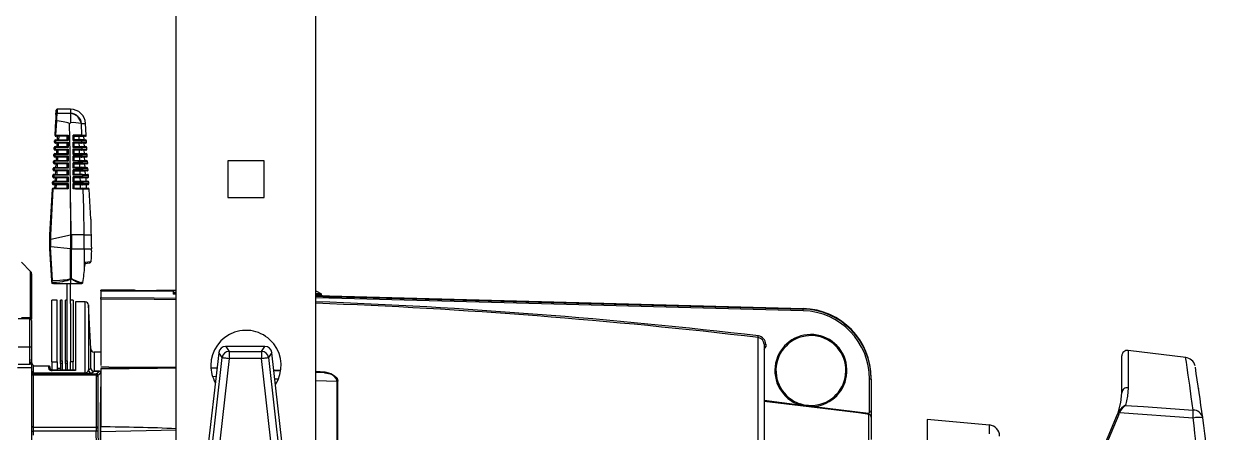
# Model space of a CAD drawing. Extents: x 6 to 134, y 1 to 99.
# Drawn here: x 97.91 to 108.58, y 47.44 to 51.1 of the extents above; entities that cross this region are included whole.
import ezdxf

# ---------------------------------------------------------------- set-up
doc = ezdxf.new("R2010")
doc.units = 0
doc.header["$MEASUREMENT"] = 0
doc.layers.add('OBJECT', color=7, linetype='CONTINUOUS')

msp = doc.modelspace()

# ---------------------------------------------------------------- linework, layer by layer
at = {"layer": 'OBJECT'}
for p, q in [((99.278, 44.497), (99.278, 53.47)), ((100.528, 44.497), (100.528, 53.47)), ((98.332, 50.298), (98.211, 50.298)), ((98.332, 50.335), (98.213, 50.335)), ((98.332, 50.335), (98.332, 50.298)), ((98.332, 50.298), (98.332, 50.214)), ((98.332, 50.298), (98.332, 50.298)), ((98.198, 50.23), (98.192, 50.103)), ((98.201, 50.104), (98.208, 50.232)), ((98.208, 50.232), (98.208, 50.232)), ((98.332, 50.214), (98.323, 50.205)), ((98.426, 50.207), (98.43, 50.206)), ((98.433, 50.103), (98.43, 50.206)), ((98.473, 50.103), (98.467, 50.207)), ((98.188, 50.041), (98.189, 50.053)), ((98.311, 50.055), (98.198, 50.054)), ((98.198, 50.054), (98.198, 50.042)), ((98.199, 50.062), (98.302, 50.063)), ((98.201, 50.104), (98.311, 50.103)), ((98.302, 50.092), (98.202, 50.093)), ((98.215, 50.063), (98.216, 50.092)), ((98.226, 50.092), (98.224, 50.063)), ((98.302, 50.063), (98.302, 50.092)), ((98.311, 50.103), (98.311, 50.055)), ((98.362, 50.093), (98.362, 50.063)), ((98.409, 50.063), (98.408, 50.092)), ((98.434, 50.041), (98.434, 50.053)), ((98.448, 50.092), (98.45, 50.063)), ((98.476, 50.041), (98.475, 50.053)), ((98.185, 49.979), (98.186, 49.991)), ((98.192, 49.938), (98.302, 49.939)), ((98.311, 49.993), (98.195, 49.992)), ((98.195, 49.992), (98.195, 49.98)), ((98.195, 49.98), (98.311, 49.979)), ((98.302, 49.968), (98.195, 49.969)), ((98.196, 50), (98.302, 50.001)), ((98.198, 50.042), (98.311, 50.041)), ((98.302, 50.03), (98.198, 50.031)), ((98.208, 49.939), (98.21, 49.968)), ((98.211, 50.001), (98.213, 50.03)), ((98.219, 49.968), (98.217, 49.939)), ((98.222, 50.03), (98.221, 50.001)), ((98.302, 50.001), (98.302, 50.03)), ((98.302, 49.939), (98.302, 49.968)), ((98.311, 50.041), (98.311, 49.993)), ((98.311, 49.979), (98.311, 49.931)), ((98.362, 50.031), (98.362, 50.001)), ((98.362, 49.969), (98.362, 49.939)), ((98.411, 50.001), (98.41, 50.03)), ((98.413, 49.939), (98.412, 49.968)), ((98.436, 49.979), (98.436, 49.991)), ((98.451, 50.03), (98.453, 50.001)), ((98.456, 49.938), (98.455, 49.969)), ((98.479, 49.979), (98.479, 49.991)), ((98.179, 49.855), (98.179, 49.867)), ((98.182, 49.917), (98.182, 49.929)), ((98.189, 49.868), (98.188, 49.856)), ((98.188, 49.856), (98.311, 49.855)), ((98.302, 49.844), (98.188, 49.845)), ((98.189, 49.876), (98.302, 49.877)), ((98.311, 49.869), (98.189, 49.868)), ((98.192, 49.93), (98.191, 49.918)), ((98.191, 49.918), (98.311, 49.917)), ((98.311, 49.931), (98.192, 49.93)), ((98.302, 49.906), (98.192, 49.907)), ((98.201, 49.814), (98.203, 49.844)), ((98.205, 49.877), (98.206, 49.906)), ((98.212, 49.844), (98.211, 49.815)), ((98.216, 49.906), (98.214, 49.877)), ((98.302, 49.877), (98.302, 49.906)), ((98.302, 49.815), (98.302, 49.844)), ((98.311, 49.917), (98.311, 49.869)), ((98.311, 49.855), (98.311, 49.807)), ((98.355, 49.869), (98.355, 49.917)), ((98.362, 49.907), (98.362, 49.877)), ((98.362, 49.845), (98.362, 49.815)), ((98.414, 49.877), (98.414, 49.906)), ((98.416, 49.815), (98.415, 49.844)), ((98.438, 49.917), (98.437, 49.929)), ((98.44, 49.855), (98.439, 49.867)), ((98.46, 49.876), (98.458, 49.907)), ((98.463, 49.814), (98.461, 49.845)), ((98.482, 49.917), (98.482, 49.929)), ((98.486, 49.855), (98.485, 49.867)), ((100.067, 49.874), (99.739, 49.874)), ((99.739, 49.874), (99.739, 49.546)), ((100.067, 49.546), (100.067, 49.874)), ((98.172, 49.731), (98.173, 49.743)), ((98.175, 49.793), (98.176, 49.805)), ((98.182, 49.744), (98.181, 49.732)), ((98.181, 49.732), (98.311, 49.731)), ((98.311, 49.745), (98.182, 49.744)), ((98.183, 49.752), (98.302, 49.753)), ((98.311, 49.807), (98.185, 49.806)), ((98.185, 49.806), (98.185, 49.794)), ((98.185, 49.794), (98.311, 49.793)), ((98.302, 49.782), (98.185, 49.783)), ((98.186, 49.814), (98.302, 49.815)), ((98.198, 49.752), (98.2, 49.783)), ((98.209, 49.782), (98.208, 49.753)), ((98.302, 49.753), (98.302, 49.782)), ((98.311, 49.793), (98.311, 49.745)), ((98.311, 49.731), (98.311, 49.683)), ((98.362, 49.782), (98.362, 49.753)), ((98.418, 49.753), (98.417, 49.782)), ((98.441, 49.793), (98.441, 49.805)), ((98.443, 49.731), (98.442, 49.743)), ((98.466, 49.752), (98.464, 49.783)), ((98.489, 49.793), (98.488, 49.805)), ((98.492, 49.731), (98.492, 49.743)), ((98.166, 49.619), (98.144, 49.21)), ((98.154, 49.211), (98.176, 49.619)), ((98.169, 49.669), (98.169, 49.681)), ((98.176, 49.628), (98.302, 49.629)), ((98.311, 49.621), (98.176, 49.619)), ((98.179, 49.682), (98.178, 49.67)), ((98.178, 49.67), (98.311, 49.669)), ((98.179, 49.69), (98.302, 49.691)), ((98.311, 49.683), (98.179, 49.682)), ((98.302, 49.658), (98.179, 49.659)), ((98.302, 49.72), (98.182, 49.721)), ((98.192, 49.628), (98.193, 49.659)), ((98.195, 49.69), (98.196, 49.721)), ((98.203, 49.658), (98.201, 49.628)), ((98.206, 49.72), (98.204, 49.691)), ((98.302, 49.691), (98.302, 49.72)), ((98.302, 49.629), (98.302, 49.658)), ((98.311, 49.669), (98.311, 49.621)), ((98.362, 49.72), (98.362, 49.691)), ((98.362, 49.658), (98.362, 49.629)), ((98.42, 49.691), (98.419, 49.72)), ((98.422, 49.629), (98.421, 49.658)), ((98.444, 49.669), (98.444, 49.681)), ((98.468, 49.721), (98.469, 49.69)), ((98.471, 49.659), (98.473, 49.628)), ((98.495, 49.669), (98.495, 49.681)), ((98.512, 49.351), (98.498, 49.619)), ((99.739, 49.546), (100.067, 49.546)), ((98.332, 49.499), (98.332, 49.21)), ((98.144, 49.21), (98.144, 49.171)), ((98.144, 49.21), (98.144, 49.21)), ((98.154, 49.171), (98.154, 49.211)), ((98.154, 49.171), (98.33, 49.21)), ((98.33, 49.21), (98.33, 49.085)), ((98.334, 49.085), (98.334, 49.21)), ((98.334, 49.21), (98.339, 49.21)), ((98.339, 49.21), (98.339, 49.085)), ((98.455, 49.086), (98.455, 49.21)), ((98.455, 49.21), (98.455, 49.21)), ((98.455, 49.21), (98.515, 49.21)), ((98.144, 49.171), (98.144, 49.093)), ((98.144, 49.093), (98.144, 49.085)), ((98.169, 48.801), (98.153, 49.104)), ((98.154, 49.104), (98.154, 49.171)), ((98.33, 49.085), (98.154, 49.104)), ((98.456, 49.085), (98.455, 49.086)), ((98.144, 49.085), (98.16, 48.797)), ((98.331, 48.819), (98.331, 49.085)), ((98.331, 49.085), (98.333, 49.085)), ((98.333, 49.085), (98.333, 48.819)), ((98.339, 49.085), (98.334, 49.085)), ((98.458, 48.926), (98.456, 49.085)), ((98.456, 49.085), (98.518, 49.085)), ((98.518, 49.067), (98.518, 49.067)), ((97.974, 48.883), (97.892, 48.966)), ((97.974, 48.469), (97.974, 48.883)), ((98.459, 48.944), (98.458, 48.926)), ((98.458, 48.926), (98.458, 48.926)), ((98.459, 48.944), (98.459, 48.944)), ((98.513, 48.969), (98.513, 48.969)), ((97.983, 48.862), (97.983, 48.487)), ((98.18, 48.775), (98.171, 48.775)), ((98.18, 48.775), (98.332, 48.775)), ((98.302, 48.594), (98.302, 48.775)), ((98.332, 48.816), (98.332, 48.775)), ((98.332, 48.775), (98.424, 48.775)), ((98.332, 48.594), (98.332, 48.775)), ((98.341, 48.819), (98.333, 48.819)), ((98.424, 48.775), (98.433, 48.775)), ((98.442, 48.784), (98.431, 48.783)), ((98.603, 48.71), (98.603, 48.715)), ((98.603, 48.71), (99.25, 48.706)), ((98.603, 48.71), (98.603, 48.648)), ((99.278, 48.708), (99.25, 48.706)), ((99.25, 48.706), (99.25, 48.679)), ((99.278, 48.678), (99.25, 48.679)), ((99.26, 48.693), (99.278, 48.694)), ((99.26, 48.693), (99.278, 48.693)), ((100.577, 48.681), (100.528, 48.681)), ((100.574, 48.672), (100.528, 48.672)), ((100.528, 48.66), (100.652, 48.656)), ((104.894, 48.549), (100.652, 48.661)), ((100.652, 48.656), (100.652, 48.661)), ((98.212, 48.625), (98.164, 48.625)), ((98.164, 48.073), (98.164, 48.625)), ((98.212, 48.073), (98.212, 48.625)), ((98.257, 48.625), (98.242, 48.625)), ((98.242, 48.082), (98.242, 48.625)), ((98.257, 48.082), (98.257, 48.625)), ((98.302, 48.625), (98.287, 48.625)), ((98.287, 48.082), (98.287, 48.625)), ((98.302, 48.082), (98.302, 48.594)), ((98.356, 48.625), (98.332, 48.625)), ((98.332, 48.594), (98.332, 48.073)), ((98.356, 48.625), (98.356, 48.073)), ((98.463, 48.61), (98.377, 48.61)), ((98.377, 48.61), (98.377, 47.994)), ((98.463, 47.976), (98.463, 48.61)), ((98.514, 48.188), (98.493, 48.582)), ((98.493, 48.582), (98.493, 48.001)), ((98.603, 48.634), (98.603, 48.648)), ((98.603, 48.634), (98.603, 48.039)), ((100.651, 48.642), (100.528, 48.646)), ((104.894, 48.531), (100.651, 48.642)), ((97.968, 48.457), (97.863, 48.457)), ((97.968, 48.203), (97.968, 48.457)), ((97.983, 48.487), (97.983, 48.454)), ((104.894, 48.545), (104.894, 48.549)), ((97.983, 48.442), (97.983, 48.202)), ((104.49, 46.308), (104.49, 48.29)), ((97.968, 48.203), (97.863, 48.203)), ((97.968, 48.049), (97.968, 48.203)), ((97.983, 48.202), (97.983, 48.113)), ((98.514, 48.016), (98.514, 48.188)), ((98.603, 48.16), (98.544, 48.16)), ((98.544, 48.16), (98.544, 47.989)), ((99.659, 48.154), (99.53, 47.023)), ((99.659, 48.154), (99.531, 47.034)), ((99.659, 48.157), (99.659, 48.156)), ((99.69, 48.111), (99.659, 48.156)), ((99.659, 48.154), (99.659, 48.154)), ((100.073, 48.211), (99.721, 48.211)), ((99.722, 48.21), (99.752, 48.167)), ((100.072, 48.21), (99.722, 48.21)), ((99.752, 48.167), (100.042, 48.167)), ((99.752, 48.167), (99.752, 48.104)), ((100.042, 48.167), (100.072, 48.21)), ((100.042, 48.167), (100.042, 48.104)), ((100.135, 48.156), (100.104, 48.111)), ((100.135, 48.156), (100.135, 48.157)), ((100.263, 47.034), (100.135, 48.154)), ((100.264, 47.023), (100.135, 48.154)), ((100.135, 48.154), (100.135, 48.154)), ((104.543, 48.23), (104.543, 46.319)), ((104.558, 48.23), (104.558, 48.208)), ((107.748, 47.796), (107.748, 48.126)), ((108.32, 48.112), (107.804, 48.176)), ((107.804, 48.176), (107.804, 47.84)), ((97.857, 48.022), (97.983, 48.022)), ((97.968, 48.049), (97.863, 48.049)), ((97.983, 48.113), (97.983, 48.022)), ((97.983, 48.022), (97.983, 47.334)), ((97.998, 48.04), (97.998, 48.035)), ((97.998, 48.035), (97.998, 47.976)), ((98.136, 48.035), (97.998, 48.035)), ((98.136, 48.015), (98.136, 48.035)), ((98.136, 48.035), (98.137, 48.035)), ((98.164, 48.073), (98.212, 48.073)), ((98.164, 48.073), (98.164, 47.997)), ((98.212, 48.073), (98.212, 47.997)), ((98.242, 48.082), (98.257, 48.082)), ((98.242, 48.057), (98.242, 48.082)), ((98.257, 48.057), (98.242, 48.057)), ((98.242, 48.057), (98.242, 47.997)), ((98.257, 48.082), (98.257, 48.057)), ((98.257, 48.057), (98.257, 47.997)), ((98.287, 48.082), (98.302, 48.082)), ((98.287, 48.057), (98.287, 48.082)), ((98.302, 48.057), (98.287, 48.057)), ((98.287, 48.057), (98.287, 47.997)), ((98.302, 48.082), (98.302, 48.057)), ((98.302, 48.057), (98.302, 47.997)), ((98.356, 48.073), (98.332, 48.073)), ((98.332, 47.997), (98.332, 48.073)), ((98.356, 47.997), (98.356, 48.073)), ((98.675, 48.025), (98.603, 48.025)), ((98.676, 48.025), (99.278, 48.024)), ((99.566, 47.023), (99.69, 48.111)), ((99.589, 48.018), (99.643, 48.016)), ((99.643, 48.016), (99.593, 48.018)), ((99.752, 48.104), (99.628, 47.016)), ((100.042, 48.104), (99.752, 48.104)), ((100.166, 47.016), (100.042, 48.104)), ((100.104, 48.111), (100.228, 47.023)), ((97.998, 47.976), (97.998, 47.971)), ((97.998, 47.976), (98.463, 47.976)), ((97.998, 47.971), (97.998, 47.967)), ((98.463, 47.971), (97.998, 47.971)), ((97.998, 47.967), (97.998, 47.953)), ((97.998, 47.967), (98.562, 47.967)), ((97.998, 47.953), (97.998, 47.488)), ((98.561, 47.953), (97.998, 47.953)), ((98.151, 48.006), (98.151, 48.003)), ((98.151, 48.003), (98.151, 48.003)), ((98.377, 47.997), (98.166, 47.997)), ((98.166, 47.994), (98.166, 47.997)), ((98.377, 47.994), (98.166, 47.994)), ((98.242, 48.013), (98.212, 48.013)), ((98.463, 47.976), (98.463, 47.971)), ((98.544, 47.989), (98.591, 47.989)), ((98.544, 47.989), (98.544, 47.989)), ((98.544, 47.989), (98.544, 47.988)), ((98.591, 47.988), (98.544, 47.988)), ((98.544, 47.988), (98.544, 47.988)), ((98.562, 47.967), (98.591, 47.988)), ((98.603, 47.971), (98.577, 47.952)), ((98.591, 47.988), (98.591, 47.989)), ((98.603, 48.013), (98.603, 47.489)), ((99.603, 47.945), (99.635, 47.943)), ((100.153, 47.999), (100.209, 47.998)), ((100.153, 47.995), (100.214, 47.992)), ((100.208, 47.992), (100.153, 47.994)), ((100.161, 47.922), (100.195, 47.921)), ((100.561, 47.977), (100.528, 47.978)), ((105.488, 47.62), (105.488, 47.919)), ((105.503, 47.919), (105.503, 47.925)), ((105.503, 47.919), (105.503, 47.638)), ((100.528, 47.907), (100.72, 47.899)), ((100.727, 47.32), (100.727, 47.899)), ((107.748, 47.796), (107.748, 47.845)), ((108.436, 47.833), (108.436, 47.832)), ((104.543, 47.729), (104.861, 47.689)), ((104.988, 47.674), (105.478, 47.613)), ((105.481, 46.291), (105.481, 47.603)), ((105.503, 47.638), (105.503, 47.578)), ((107.262, 46.537), (107.709, 47.603)), ((107.72, 47.6), (107.273, 46.534)), ((107.714, 47.615), (107.716, 47.62)), ((107.727, 47.617), (107.725, 47.613)), ((108.386, 47.57), (107.727, 47.617)), ((108.472, 47.574), (108.469, 47.599)), ((97.998, 47.488), (97.998, 47.451)), ((97.998, 47.488), (98.561, 47.488)), ((98.603, 47.445), (98.603, 47.489)), ((105.503, 47.578), (105.503, 47.376)), ((106.562, 47.507), (106.003, 47.556)), ((106.003, 47.556), (106.003, 47.345)), ((106.562, 47.428), (106.562, 47.507)), ((97.998, 47.451), (97.998, 47.416)), ((98.562, 47.451), (97.998, 47.451)), ((98.591, 46.236), (98.562, 47.451)), ((98.577, 47.451), (98.603, 46.362)), ((99.278, 47.46), (98.603, 47.445)), ((98.603, 47.277), (98.603, 47.445))]:
    msp.add_line(p, q, dxfattribs=at)
at = {"layer": 'OBJECT', "flags": 128}
for points in [[(98.201, 50.289), (98.201, 50.283), (98.201, 50.274), (98.2, 50.262), (98.199, 50.247), (98.198, 50.23)], [(98.201, 50.289), (98.203, 50.316), (98.203, 50.326)], [(98.208, 50.232), (98.209, 50.252), (98.21, 50.268), (98.211, 50.282), (98.211, 50.292), (98.211, 50.298)], [(98.213, 50.335), (98.213, 50.326), (98.211, 50.298)], [(98.208, 50.232), (98.205, 50.232), (98.202, 50.232), (98.2, 50.231), (98.199, 50.231), (98.198, 50.23), (98.198, 50.23)], [(98.43, 50.206), (98.458, 50.206), (98.467, 50.207)], [(98.355, 50.055), (98.355, 50.075), (98.355, 50.103)], [(98.423, 50.092), (98.41, 50.092), (98.386, 50.092), (98.362, 50.092)], [(98.362, 50.063), (98.392, 50.063), (98.414, 50.063), (98.424, 50.063)], [(98.463, 50.093), (98.463, 50.093), (98.453, 50.092), (98.423, 50.092)], [(98.424, 50.063), (98.455, 50.063), (98.465, 50.062)], [(98.433, 50.103), (98.436, 50.103), (98.449, 50.103), (98.473, 50.103)], [(98.475, 50.053), (98.465, 50.053), (98.434, 50.053)], [(98.355, 49.993), (98.355, 50.013), (98.355, 50.041)], [(98.355, 49.931), (98.355, 49.951), (98.355, 49.979)], [(98.425, 50.03), (98.412, 50.03), (98.388, 50.03), (98.362, 50.03)], [(98.362, 50.001), (98.393, 50.001), (98.415, 50.001), (98.426, 50.001)], [(98.426, 49.968), (98.413, 49.968), (98.389, 49.968), (98.362, 49.968)], [(98.362, 49.939), (98.393, 49.939), (98.416, 49.939), (98.428, 49.939)], [(98.466, 50.031), (98.466, 50.031), (98.456, 50.03), (98.425, 50.03)], [(98.426, 50.001), (98.458, 50.001), (98.469, 50)], [(98.469, 49.969), (98.469, 49.969), (98.459, 49.968), (98.426, 49.968)], [(98.428, 49.939), (98.456, 49.939), (98.47, 49.938), (98.472, 49.938)], [(98.434, 50.041), (98.438, 50.041), (98.451, 50.041), (98.476, 50.041), (98.476, 50.041)], [(98.478, 49.991), (98.468, 49.991), (98.436, 49.991)], [(98.436, 49.979), (98.44, 49.979), (98.454, 49.979), (98.479, 49.979), (98.478, 49.979)], [(98.355, 49.807), (98.355, 49.827), (98.355, 49.855)], [(98.428, 49.906), (98.415, 49.906), (98.391, 49.906), (98.362, 49.906)], [(98.362, 49.877), (98.393, 49.877), (98.417, 49.877), (98.429, 49.877)], [(98.43, 49.844), (98.416, 49.844), (98.392, 49.844), (98.362, 49.844)], [(98.473, 49.907), (98.471, 49.907), (98.457, 49.906), (98.428, 49.906)], [(98.429, 49.877), (98.459, 49.877), (98.473, 49.876), (98.475, 49.876)], [(98.476, 49.845), (98.474, 49.845), (98.459, 49.844), (98.43, 49.844)], [(98.481, 49.929), (98.472, 49.929), (98.437, 49.929)], [(98.438, 49.917), (98.442, 49.917), (98.456, 49.917), (98.482, 49.917), (98.481, 49.917)], [(98.484, 49.867), (98.475, 49.867), (98.439, 49.867)], [(98.44, 49.855), (98.443, 49.855), (98.458, 49.855), (98.485, 49.855), (98.484, 49.855)], [(98.354, 49.745), (98.354, 49.765), (98.354, 49.793)], [(98.354, 49.683), (98.354, 49.703), (98.354, 49.731)], [(98.362, 49.815), (98.394, 49.815), (98.418, 49.815), (98.431, 49.815)], [(98.431, 49.782), (98.418, 49.782), (98.393, 49.782), (98.362, 49.782)], [(98.362, 49.753), (98.394, 49.753), (98.418, 49.753), (98.433, 49.753)], [(98.431, 49.815), (98.461, 49.815), (98.476, 49.814), (98.478, 49.814)], [(98.479, 49.783), (98.477, 49.783), (98.462, 49.782), (98.431, 49.782)], [(98.433, 49.753), (98.464, 49.752), (98.48, 49.752), (98.482, 49.752)], [(98.486, 49.805), (98.478, 49.805), (98.441, 49.805)], [(98.441, 49.793), (98.445, 49.793), (98.46, 49.793), (98.489, 49.793), (98.487, 49.793)], [(98.489, 49.743), (98.482, 49.743), (98.442, 49.743)], [(98.443, 49.731), (98.447, 49.731), (98.462, 49.731), (98.492, 49.731), (98.49, 49.731)], [(98.354, 49.621), (98.354, 49.641), (98.354, 49.669)], [(98.433, 49.72), (98.419, 49.72), (98.395, 49.72), (98.362, 49.72)], [(98.362, 49.691), (98.394, 49.691), (98.419, 49.691), (98.434, 49.691)], [(98.435, 49.658), (98.421, 49.658), (98.396, 49.658), (98.362, 49.658)], [(98.362, 49.629), (98.395, 49.629), (98.42, 49.629), (98.436, 49.629)], [(98.482, 49.721), (98.48, 49.721), (98.465, 49.721), (98.433, 49.72)], [(98.434, 49.691), (98.467, 49.69), (98.483, 49.69), (98.485, 49.69)], [(98.486, 49.659), (98.483, 49.659), (98.467, 49.659), (98.435, 49.658)], [(98.436, 49.629), (98.469, 49.628), (98.486, 49.628), (98.488, 49.628)], [(98.492, 49.681), (98.485, 49.681), (98.444, 49.681)], [(98.444, 49.669), (98.449, 49.669), (98.463, 49.669), (98.495, 49.669), (98.493, 49.669)], [(98.455, 49.21), (98.45, 49.448), (98.446, 49.619)], [(98.495, 49.619), (98.488, 49.619), (98.446, 49.619)], [(98.144, 49.093), (98.145, 49.098), (98.146, 49.1), (98.148, 49.101), (98.151, 49.103), (98.153, 49.104)], [(98.518, 49.067), (98.517, 49.044), (98.515, 49.011), (98.513, 48.969)], [(98.518, 49.067), (98.518, 49.079), (98.518, 49.085)], [(98.455, 48.955), (98.481, 48.957), (98.497, 48.959), (98.504, 48.959)], [(98.458, 48.926), (98.459, 48.938), (98.459, 48.944)], [(98.513, 48.969), (98.513, 48.969), (98.51, 48.968), (98.464, 48.964)], [(98.16, 48.797), (98.16, 48.79), (98.161, 48.786), (98.161, 48.785)], [(98.165, 48.793), (98.169, 48.801), (98.169, 48.801)], [(98.171, 48.775), (98.171, 48.776), (98.171, 48.779), (98.17, 48.783)], [(98.904, 48.714), (98.903, 48.714), (98.913, 48.714), (98.933, 48.713), (98.96, 48.713), (98.993, 48.712), (99.027, 48.712), (99.058, 48.712), (99.074, 48.712)], [(99.074, 48.712), (99.094, 48.712), (99.103, 48.713), (99.102, 48.713)], [(100.577, 48.681), (100.537, 48.703), (100.528, 48.707)], [(98.603, 48.648), (99.081, 48.646), (99.278, 48.642)], [(99.278, 48.627), (99.08, 48.632), (98.603, 48.634)], [(100.652, 48.656), (100.682, 48.655), (100.802, 48.652), (101.282, 48.64), (103.201, 48.59), (104.894, 48.545)], [(97.892, 48.469), (97.918, 48.469), (97.974, 48.469)], [(97.968, 48.457), (97.972, 48.459), (97.977, 48.465)], [(97.974, 48.469), (97.983, 48.485), (97.983, 48.487)], [(99.659, 48.157), (99.659, 48.156), (99.659, 48.154)], [(100.135, 48.154), (100.135, 48.155), (100.135, 48.157)], [(97.983, 48.113), (97.98, 48.084), (97.978, 48.072), (97.976, 48.064), (97.974, 48.058), (97.973, 48.055), (97.971, 48.052), (97.971, 48.051), (97.969, 48.049), (97.969, 48.049), (97.968, 48.049), (97.968, 48.049)], [(97.993, 48.045), (97.996, 48.042), (97.998, 48.04)], [(98.013, 48.035), (98.004, 48.036), (97.998, 48.04)], [(98.151, 48.006), (98.151, 48.006), (98.149, 48.022), (98.145, 48.03), (98.142, 48.033), (98.139, 48.034), (98.137, 48.035)], [(99.69, 48.111), (99.692, 48.111), (99.696, 48.111), (99.702, 48.11), (99.709, 48.109), (99.719, 48.108), (99.729, 48.107), (99.74, 48.106), (99.752, 48.104)], [(100.042, 48.104), (100.054, 48.106), (100.065, 48.107), (100.075, 48.108), (100.084, 48.109), (100.092, 48.11), (100.098, 48.111), (100.102, 48.111), (100.104, 48.111)], [(108.386, 47.641), (108.37, 47.761), (108.356, 47.865), (108.343, 47.953), (108.333, 48.022), (108.326, 48.071), (108.321, 48.101), (108.319, 48.112), (108.32, 48.112)], [(98.136, 48.015), (98.136, 48.014), (98.138, 48.007), (98.143, 48.002), (98.15, 47.998), (98.157, 47.995), (98.166, 47.994)], [(98.166, 47.997), (98.166, 47.997), (98.161, 47.998), (98.158, 47.998), (98.154, 48), (98.152, 48.002), (98.151, 48.003), (98.151, 48.003)], [(98.493, 48.001), (98.504, 48.008), (98.514, 48.016)], [(98.544, 47.988), (98.534, 47.979), (98.523, 47.972)], [(100.528, 47.988), (100.61, 47.982), (100.663, 47.968), (100.697, 47.949), (100.719, 47.926), (100.727, 47.899)], [(100.561, 47.977), (100.545, 47.978), (100.528, 47.979)], [(100.72, 47.899), (100.72, 47.899), (100.712, 47.925), (100.691, 47.947), (100.663, 47.962), (100.657, 47.964), (100.612, 47.973), (100.606, 47.974), (100.561, 47.977)], [(100.72, 47.32), (100.72, 47.32), (100.72, 47.627), (100.72, 47.768), (100.72, 47.899), (100.72, 47.899)], [(107.804, 47.84), (107.799, 47.765), (107.782, 47.683)], [(105.481, 47.603), (105.467, 47.605), (105.388, 47.615), (105.07, 47.654), (104.543, 47.719)], [(104.864, 47.699), (104.901, 47.689), (104.987, 47.683)], [(107.714, 47.615), (107.74, 47.709), (107.748, 47.796)], [(104.988, 47.674), (104.9, 47.682), (104.861, 47.689)], [(105.488, 47.62), (105.494, 47.625), (105.499, 47.629), (105.502, 47.633), (105.503, 47.637), (105.503, 47.638)], [(107.782, 47.683), (107.942, 47.672), (108.386, 47.641)], [(97.998, 47.488), (97.995, 47.489), (97.992, 47.489), (97.99, 47.49), (97.987, 47.491), (97.986, 47.493), (97.984, 47.494), (97.983, 47.496), (97.983, 47.498)]]:
    msp.add_lwpolyline(points, dxfattribs=at)
at = {"layer": 'OBJECT'}
for centre, radius, start, end in [((98.211, 50.288), 0.00991, 89.4419, 176.5319), ((98.213, 50.325), 0.01, 93.5738, 176.9774), ((98.332, 50.2), 0.135, 3.0001, 90), ((98.325, 50.196), 0.102, 6.2117, 85.9401), ((98.328, 50.197), 0.102, 5.0738, 87.9306), ((46.283, 49.182), 52.05, 0.3484, 1.1261), ((98.351, 49.844), 0.371, 78.2914, 92.9592), ((98.199, 50.052), 0.01, 90.5, 176.9774), ((98.195, 50.034), 0.0204, 80.7187, 107.6212), ((98.198, 50.084), 0.0204, 80.7212, 107.6116), ((98.202, 50.102), 0.01, 176.9774, 269.5), ((98.239, 50.056), 0.041, 171.0078, 183.3094), ((98.255, 50.1), 0.0545, 176.3176, 188.1334), ((98.39, 47.274), 2.829, 89.1396, 90.7066), ((98.34, 50.085), 0.0229, 18.7108, 48.9748), ((98.33, 50.082), 0.0375, 312.686, 329.1898), ((98.336, 46.624), 3.431, 88.3574, 89.6751), ((98.423, 50.102), 0.00992, 271.0588, 3.4991), ((98.424, 50.053), 0.0099, 2.4173, 88.9945), ((98.463, 50.102), 0.01, 270.5, 3.0138), ((98.465, 50.052), 0.01, 3.243, 89.5), ((98.191, 49.96), 0.0204, 80.7355, 107.6044), ((98.195, 49.979), 0.01, 176.9774, 269.5), ((98.196, 49.99), 0.01, 90.5, 176.9774), ((98.192, 49.972), 0.0204, 80.7187, 107.6212), ((98.195, 50.022), 0.0204, 80.717, 107.6229), ((98.198, 50.041), 0.01, 176.9774, 269.5), ((98.249, 49.976), 0.0545, 176.3208, 188.1359), ((98.236, 49.994), 0.041, 170.9923, 183.3176), ((98.252, 50.038), 0.0545, 176.3187, 188.132), ((98.391, 47.078), 2.963, 89.1685, 90.7017), ((98.34, 50.023), 0.0236, 19.4242, 49.1385), ((98.328, 50.022), 0.0397, 312.507, 328.2944), ((98.336, 46.467), 3.525, 88.3715, 89.6846), ((98.393, 46.901), 3.078, 89.1916, 90.7023), ((98.339, 49.961), 0.024, 19.9037, 49.5201), ((98.326, 49.962), 0.0429, 312.473, 327.2745), ((98.425, 50.04), 0.00992, 271.078, 3.5178), ((98.426, 49.991), 0.00989, 2.3913, 88.9789), ((98.426, 49.978), 0.00991, 271.0973, 3.5365), ((98.428, 49.929), 0.00989, 2.3689, 88.9598), ((98.466, 50.041), 0.01, 270.5, 3.3196), ((98.469, 49.99), 0.01, 3.6197, 89.5), ((98.469, 49.979), 0.01, 270.5, 3.6958), ((98.189, 49.866), 0.01, 90.5, 176.9774), ((98.185, 49.847), 0.0204, 80.7325, 107.6078), ((98.185, 49.836), 0.0204, 80.717, 107.6229), ((98.189, 49.855), 0.01, 176.9774, 269.5), ((98.192, 49.928), 0.01, 90.5, 176.9774), ((98.189, 49.909), 0.0204, 80.7229, 107.6098), ((98.188, 49.898), 0.0204, 80.72, 107.6133), ((98.192, 49.917), 0.01, 176.9774, 269.5), ((98.242, 49.852), 0.0545, 176.3187, 188.132), ((98.23, 49.87), 0.041, 170.9973, 183.3123), ((98.246, 49.914), 0.0545, 176.3206, 188.1364), ((98.233, 49.932), 0.041, 170.9979, 183.312), ((98.336, 46.324), 3.607, 88.3834, 89.6962), ((98.394, 46.726), 3.191, 89.2131, 90.7035), ((98.339, 49.898), 0.0248, 20.6176, 49.6486), ((98.324, 49.903), 0.0457, 312.3383, 326.3749), ((98.336, 46.18), 3.689, 88.3945, 89.7069), ((98.395, 46.55), 3.305, 89.2336, 90.7046), ((98.338, 49.835), 0.0252, 21.0799, 50.011), ((98.428, 49.916), 0.00991, 271.1216, 3.5536), ((98.429, 49.867), 0.00988, 2.3512, 88.9393), ((98.43, 49.854), 0.00991, 271.1444, 3.5723), ((98.472, 49.928), 0.01, 3.9957, 89.5), ((98.472, 49.917), 0.01, 270.5, 4.0611), ((98.475, 49.866), 0.01, 4.3711, 89.5), ((98.476, 49.855), 0.01, 270.5, 4.4464), ((98.178, 49.712), 0.0204, 80.7187, 107.6212), ((98.182, 49.731), 0.01, 176.9774, 269.5), ((98.183, 49.742), 0.01, 90.5, 176.9774), ((98.179, 49.723), 0.0204, 80.717, 107.6229), ((98.181, 49.774), 0.0204, 80.7337, 107.6061), ((98.185, 49.793), 0.01, 176.9774, 269.5), ((98.186, 49.804), 0.01, 90.5, 176.9774), ((98.182, 49.785), 0.0204, 80.7171, 107.6233), ((98.236, 49.728), 0.0545, 176.3206, 188.1364), ((98.223, 49.746), 0.041, 170.996, 183.3215), ((98.226, 49.808), 0.041, 171.001, 183.3086), ((98.239, 49.79), 0.0545, 176.3178, 188.1329), ((98.397, 46.362), 3.431, 89.2556, 90.7025), ((98.338, 49.773), 0.0262, 21.9226, 49.9752), ((98.319, 49.784), 0.0526, 312.116, 324.589), ((98.335, 45.859), 3.886, 88.4213, 89.72), ((98.398, 46.188), 3.543, 89.2741, 90.7039), ((98.338, 49.711), 0.0259, 21.9931, 50.7026), ((98.322, 49.843), 0.0489, 312.2194, 325.4815), ((98.336, 46.02), 3.786, 88.4079, 89.7138), ((98.431, 49.805), 0.00988, 2.3287, 88.9202), ((98.431, 49.792), 0.00991, 271.1702, 3.5845), ((98.433, 49.743), 0.00988, 2.3077, 88.9031), ((98.433, 49.73), 0.0099, 271.1864, 3.6099), ((98.478, 49.804), 0.01, 4.7459, 89.5), ((98.479, 49.793), 0.01, 270.5, 4.7997), ((98.482, 49.742), 0.01, 5.1202, 89.5), ((98.482, 49.731), 0.01, 270.5, 5.1945), ((98.176, 49.618), 0.01, 90.5, 176.9774), ((98.172, 49.599), 0.0204, 80.7337, 107.6061), ((98.179, 49.68), 0.01, 90.5, 176.9774), ((98.176, 49.661), 0.0204, 80.7212, 107.6116), ((98.175, 49.65), 0.0204, 80.7157, 107.6246), ((98.179, 49.669), 0.01, 176.9774, 269.5), ((98.216, 49.622), 0.0409, 170.9949, 183.3223), ((98.233, 49.666), 0.0545, 176.3211, 188.1357), ((98.22, 49.684), 0.041, 170.9956, 183.322), ((98.315, 49.726), 0.058, 312.1629, 323.573), ((98.335, 45.718), 3.965, 88.4311, 89.7292), ((98.399, 46.016), 3.653, 89.2915, 90.7056), ((98.337, 49.648), 0.0268, 22.7063, 50.7647), ((98.312, 49.668), 0.0631, 312.0908, 322.6893), ((98.335, 45.564), 4.057, 88.4426, 89.7355), ((98.434, 49.681), 0.00987, 2.2852, 88.8804), ((98.434, 49.668), 0.0099, 271.2081, 3.6297), ((98.436, 49.619), 0.00987, 2.2626, 88.8648), ((98.485, 49.68), 0.01, 5.4939, 89.5), ((98.485, 49.669), 0.01, 270.5, 5.5324), ((98.488, 49.618), 0.01, 5.8671, 89.5), ((100.729, 49.327), 2.217, 179.3671, 183.0243), ((98.396, 35.988), 13.222, 89.7442, 90.2477), ((100.748, 49.21), 2.233, 180.0014, 183.2045), ((98.392, 50.246), 1.162, 267.3869, 273.1135), ((98.518, 49.085), 0.000653, 346.128, 3.8019), ((97.953, 48.862), 0.03, 360, 45), ((97.215, 48.995), 1.245, 350.2235, 356.8115), ((98.493, 48.946), 0.0339, 147.0795, 183.4276), ((98.52, 48.941), 0.0608, 163.6059, 177.4709), ((98.454, 48.965), 0.0101, 318.8405, 357.3971), ((98.503, 48.969), 0.01, 275.0028, 356.8922), ((98.165, 48.798), 0.00549, 193.1475, 260.0889), ((98.171, 48.785), 0.01, 183.1059, 269.191), ((98.171, 48.785), 0.00999, 183.1442, 270.0487), ((98.199, 48.808), 0.0378, 204.2538, 220.8596), ((98.171, 48.776), 0.000667, 269.5012, 281.6836), ((98.422, 48.911), 0.13, 225.4921, 226.4573), ((98.333, 48.938), 0.119, 269.2256, 269.986), ((98.482, 49.04), 0.262, 237.4212, 258.752), ((98.487, 48.992), 0.226, 229.6914, 253.6241), ((98.423, 48.783), 0.00857, 277.2315, 358.6405), ((98.433, 48.784), 0.00906, 274.3622, 357.184), ((98.433, 48.785), 0.01, 270, 350.7454), ((98.444, 48.794), 0.011, 258.4583, 266.3919), ((98.603, -1.945), 50.66, 89.6598, 90), ((98.603, -1.945), 50.66, 89.2366, 89.4354), ((99.263, 48.681), 0.0131, 104.0628, 187.649), ((98.603, -1.958), 50.66, 87.6823, 87.8223), ((100.574, 48.677), 0.005, 270, 57.4319), ((98.463, 48.58), 0.03, 3, 90), ((98.694, -0.967), 49.612, 83.2884, 87.8809), ((98.622, -1.735), 50.369, 83.3092, 87.8308), ((97.957, 48.754), 2.697, 357.6104, 357.9203), ((98.464, 48.702), 2.188, 358.4159, 358.7979), ((100.652, 48.656), 0.0149, 267.6269, 268.4503), ((97.968, 48.442), 0.015, 0, 90), ((97.998, 48.486), 0.029, 216.0526, 224.9608), ((97.939, 48.487), 0.0443, 330.1985, 0.2606), ((97.969, 48.454), 0.0137, 0.5628, 55.0438), ((104.878, 47.925), 0.625, 0, 88.5), ((104.877, 47.92), 0.626, 359.9107, 88.4173), ((102.688, 48.592), 2.207, 358.417, 358.7958), ((104.877, 47.92), 0.611, 359.8994, 88.4226), ((99.903, 48.04), 0.315, 327.0561, 180), ((96.847, 49.198), 7.697, 353.2261, 353.3346), ((104.483, 48.23), 0.0602, 359.8241, 83.1942), ((104.483, 48.23), 0.0752, 359.8908, 83.2142), ((104.963, 47.995), 0.323, 279.3262, 251.4759), ((104.963, 47.995), 0.313, 274.4635, 251.4759), ((97.972, 48.017), 0.186, 86.5223, 91.1565), ((98.544, 48.19), 0.03, 183, 270), ((99.752, 48.104), 0.0627, 90.3085, 173.1038), ((100.042, 48.104), 0.0627, 6.8973, 89.6909), ((104.554, 48.373), 0.143, 265.4984, 271.4965), ((104.555, 48.182), 0.0259, 83.6768, 117.9161), ((104.508, 48.224), 0.0523, 311.6042, 341.8268), ((104.581, 48.156), 0.0564, 113.5588, 131.6749), ((107.798, 48.126), 0.05, 83, 180), ((98.047, 48.079), 0.0643, 178.365, 212.0709), ((98.493, 90.717), 42.704, 270.1484, 271.0541), ((99.903, 48.04), 0.315, 180, 209.2401), ((108.31, 48.015), 0.0969, 14.1029, 84.4928), ((87.877, 44.8), 20.781, 7.6639, 8.9265), ((97.997, 47.99), 0.0138, 186.563, 275.3263), ((97.998, 47.986), 0.015, 180.0014, 270.0053), ((97.998, 47.982), 0.015, 180.0019, 270.0059), ((97.996, 47.966), 0.0136, 188.3673, 276.4355), ((98.137, 48.002), 0.0139, 5.1858, 94.7119), ((98.465, 48.005), 0.0292, 267.9415, 351.332), ((98.472, 48.687), 0.717, 269.2982, 274.0898), ((98.523, 48.002), 0.03, 182.5014, 269.9594), ((98.544, 48.018), 0.03, 182.9603, 269.8713), ((98.544, 48.018), 0.0295, 183.759, 270.9481), ((98.535, 47.989), 0.00898, 354.4798, 0.1021), ((98.563, 47.939), 0.0138, 10.6554, 95.9118), ((98.562, 47.952), 0.015, 1.4401, 89.966), ((98.591, 47.974), 0.0135, 349.134, 88.9589), ((105.492, 47.776), 0.143, 85.5021, 91.4927), ((100.729, 47.974), 0.0755, 262.7499, 268.1212), ((107.796, 47.793), 0.0481, 80.3356, 175.7018), ((105.248, 47.562), 0.407, 160.4422, 161.8124), ((104.46, 47.635), 0.53, 4.2048, 5.2577), ((104.963, 47.995), 0.323, 274.4635, 279.3262), ((105.393, 47.747), 0.159, 302.5921, 306.9755), ((107.908, 48.323), 2.532, 196.2796, 196.5188), ((105.478, 47.578), 0.0249, 0.0989, 83.1342), ((107.248, 47.796), 0.5, 337.24, 338.7898), ((107.71, 47.584), 0.0185, 58.7513, 92.67), ((107.716, 47.597), 0.0187, 60.3564, 93.9062), ((107.844, 47.553), 0.145, 115.408, 152.2072), ((107.716, 47.6), 0.0201, 58.1527, 89.1083), ((107.249, 47.797), 0.51, 337.24, 338.7898), ((107.875, 47.549), 0.164, 124.6685, 155.2703), ((107.884, 47.606), 0.503, 355.961, 4.039), ((108.387, 47.553), 0.0879, 11.8661, 90.6214), ((98.563, 47.475), 0.0135, 17.726, 99.2215), ((98.556, 31.267), 16.223, 87.4478, 89.8326), ((106.553, 47.408), 0.1, 0, 85), ((108.432, 47.371), 0.204, 78.3892, 102.9688), ((91.258, 45.303), 17.277, 3.8501, 7.5427), ((91.246, 45.29), 17.377, 3.8501, 7.5427), ((97.994, 47.666), 0.215, 267.0002, 270.9988), ((98.571, 47.224), 0.228, 88.5274, 92.3022)]:
    msp.add_arc(centre, radius, start, end, dxfattribs=at)
for centre, major_axis, ratio, start_param, end_param in [((96.042, 50.18), (2.29, 0.015), 0.052015, 0.088802, 0.329915), ((98.312, 50.102), (0.00996, 0.00988), 0.087934, 1.536206, 3.054643), ((98.312, 50.053), (0.00999, -0.00991), 0.035372, 1.658206, 3.106542), ((98.312, 50.04), (0.00996, 0.00988), 0.087934, 1.536206, 3.054643), ((98.312, 49.991), (0.00999, -0.00991), 0.035372, 1.658206, 3.106542), ((98.312, 49.978), (0.00996, 0.00988), 0.087934, 1.536206, 3.054643), ((98.312, 49.929), (0.00999, -0.00991), 0.035372, 1.658206, 3.106542), ((98.312, 49.916), (0.00996, 0.00988), 0.087934, 1.536206, 3.054643), ((98.312, 49.867), (0.00999, -0.00991), 0.035372, 1.658206, 3.106542), ((98.312, 49.854), (0.00996, 0.00988), 0.087934, 1.536206, 3.054643), ((98.312, 49.805), (0.00999, -0.00991), 0.035372, 1.658206, 3.106542), ((98.312, 49.792), (0.00996, 0.00988), 0.087934, 1.536206, 3.054643), ((98.312, 49.743), (0.00999, -0.00991), 0.035372, 1.658206, 3.106542), ((98.312, 49.73), (0.00996, 0.00988), 0.087934, 1.536206, 3.054643), ((98.312, 49.681), (0.00999, -0.00991), 0.035372, 1.658206, 3.106542), ((98.312, 49.668), (0.00996, 0.00988), 0.087934, 1.536206, 3.054643), ((98.312, 49.619), (0.00999, -0.00991), 0.035372, 1.658206, 3.106542), ((96.269, 45.192), (0, 19.067), 0.111038, 4.924724, 4.940236), ((98.154, 49.21), (0.01, -0.00026), 0.120424, 1.626333, 3.138416), ((98.334, 50.188), (0.006, 0.979), 0.122438, 3.168969, 3.182058), ((98.334, 50.187), (0, 0.977), 0.122785, 3.128502, 3.141593), ((98.339, 50.187), (0, 0.977), 0.122785, 3.141593, 3.144933), ((98.154, 49.171), (0.01, 0), 0.061163, 1.623156, 3.141593), ((98.154, 49.066), (-0.0006, 0.0374), 0.267094, 6.250695, 6.391296), ((98.154, 49.253), (0.0005, 0.0816), 0.122438, 3.142789, 3.168969), ((98.334, 48.637), (-0.007, 0.449), 0.267094, 6.244178, 6.250695), ((98.334, 48.637), (0, 0.448), 0.267949, 0, 0.006511), ((96.269, 48.727), (0, 7.885), 0.262774, 4.724089, 4.75778), ((98.339, 48.637), (0, 0.448), 0.267949, 6.278981, 6.283185), ((97.762, 48.827), (0.57, -0.008), 0.050872, 5.510552, 6.231217), ((97.763, 48.835), (0.57, -0.016), 0.101686, 5.511659, 6.233323), ((97.762, 48.827), (0.57, -0.008), 0.050872, 6.231217, 6.283881), ((97.763, 48.835), (0.57, -0.016), 0.101686, 6.233323, 6.285987), ((99.722, 48.148), (0.0606, -0.017), 0.988785, 1.841761, 3.2937), ((99.659, 48.154), (0.00086, 0.0075), 0.069473, 1.372627, 1.57875), ((100.072, 48.148), (0.0606, 0.017), 0.988785, 6.131077, 7.583017), ((100.134, 48.154), (-0.00086, 0.0075), 0.069473, 4.704435, 4.910558), ((98.563, 47.907), (-0.0011, 0.06), 0.018513, 0.01711, 0.691526), ((98.683, 45.25), (-0.086, 3.51), 0.024572, 0.691264, 0.878634), ((98.578, 47.907), (-0.0011, 0.045), 0.024678, 0.016844, 0.691259), ((98.698, 45.25), (-0.086, 3.495), 0.024678, 0.691259, 0.878629), ((98.698, 45.25), (-0.072, 2.925), 0.024678, 0.400261, 1.169316), ((98.563, 47.45), (-0.0011, 0.06), 0.018513, 0.878895, 1.553), ((98.578, 47.451), (-0.0011, 0.045), 0.024678, 0.878629, 1.552733)]:
    msp.add_ellipse(centre, major_axis=major_axis, ratio=ratio, start_param=start_param, end_param=end_param, dxfattribs=at)

doc.saveas('drawing.dxf')
